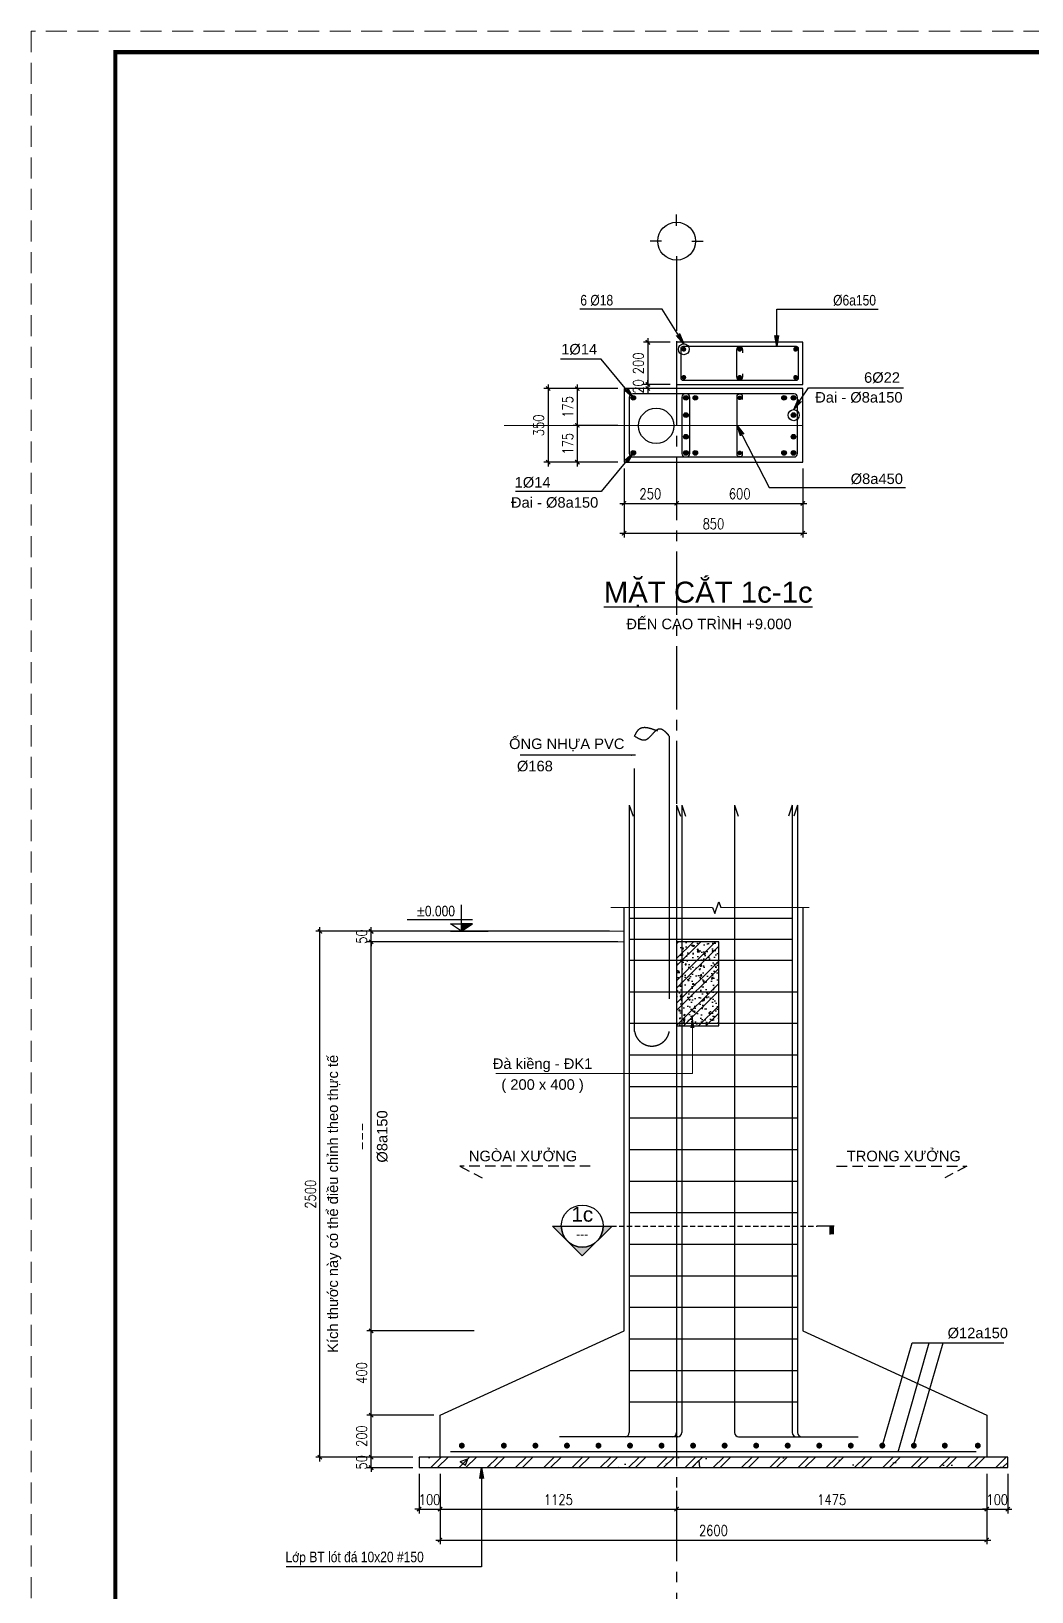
# Model space of a CAD drawing. Header units: inches. Extents: x 651127 to 1529722, y 768575 to 1021311.
# Drawn here: x 1180221 to 1204017, y 853843 to 890941 of the extents above; entities that cross this region are included whole.
import ezdxf
from ezdxf.enums import TextEntityAlignment as Align

# ---------------------------------------------------------------- set-up
doc = ezdxf.new("R2010")
doc.units = ezdxf.units.IN
doc.header["$LTSCALE"] = 1000
doc.header["$MEASUREMENT"] = 0
for name, pattern in [('CENTER2', [1.125, 0.75, -0.125, 0.125, -0.125]), ('CENTERX2', [101.6, 63.5, -12.7, 12.7, -12.7]), ('DASHDOTX2', [2, 1, -0.5, 0, -0.5]), ('HIDDEN', [0.375, 0.25, -0.125]), ('HIDDEN2', [0.1875, 0.125, -0.0625])]:
    doc.linetypes.add(name, pattern=pattern)
doc.layers.get('DEFPOINTS').update_dxf_attribs({"color": 8, "lineweight": 9})
for name, color, linetype in [('DWGshare.com_1', 7, 'Continuous'), ('DWGshare.com_10', 7, 'Continuous'), ('DWGshare.com_11', 143, 'Continuous'), ('DWGshare.com_15', 1, 'Continuous'), ('DWGshare.com_16', 2, 'Continuous'), ('DWGshare.com_19', 136, 'Continuous'), ('DWGshare.com_2', 147, 'Continuous'), ('DWGshare.com_25', 154, 'Continuous'), ('DWGshare.com_3', 7, 'Continuous'), ('DWGshare.com_30', 3, 'Continuous'), ('DWGshare.com_31', 1, 'Continuous'), ('DWGshare.com_4', 8, 'CENTER2'), ('DWGshare.com_43', 61, 'HIDDEN'), ('DWGshare.com_44', 3, 'Continuous'), ('DWGshare.com_6', 40, 'Continuous'), ('DWGshare.com_7', 1, 'Continuous'), ('DWGshare.com_8', 3, 'Continuous'), ('DWGshare.com_9', 8, 'Continuous')]:
    doc.layers.add(name, color=color, linetype=linetype)
doc.layers.add('DWGshare.com_23', color=147, linetype='Continuous', lineweight=0)
doc.layers.add('DWGshare.com_42', color=8, linetype='CENTERX2', lineweight=18)
doc.styles.add('DWGshare.com_1', font='VHELVCN.TTF')
doc.styles.add('DWGshare.com_14', font='romans.shx', dxfattribs={"width": 0.8})
doc.styles.add('DWGshare.com_2', font='VHELVEB.TTF')
doc.styles.add('DWGshare.com_4', font='romans.shx', dxfattribs={"width": 0.8})
doc.styles.add('DWGshare.com_6', font='VHELVEN.TTF')
doc.dimstyles.new('DWGshare.com_3', dxfattribs={"dimscale": 100, "dimtxt": 2.5, "dimasz": 1, "dimexe": 1, "dimexo": 1.5, "dimgap": 1, "dimtad": 1, "dimdec": 0, "dimlfac": 0.2, "dimzin": 0, "dimdsep": 46, "dimtxsty": 'DWGshare.com_4', "dimblk": 'DWGshare.com_1', "dimcen": 1.5, "dimdle": 1, "dimclrd": 256, "dimclre": 256, "dimclrt": 7, "dimadec": 0, "dimazin": 0, "dimtfac": 1, "dimtdec": 0, "dimtix": 1, "dimtmove": 2, "dimatfit": 3, "dimfxl": 1, "dimtolj": 1, "dimtzin": 0, "dimarcsym": 0})
doc.dimstyles.new('DWGshare.com_4', dxfattribs={"dimscale": 100, "dimtxt": 2.5, "dimasz": 2, "dimexe": 1, "dimexo": 1.5, "dimgap": 1, "dimtad": 1, "dimdec": 0, "dimlfac": 0.5, "dimzin": 0, "dimdsep": 46, "dimtxsty": 'DWGshare.com_4', "dimblk": 'DWGshare.com_6', "dimcen": 1.5, "dimdle": 1, "dimclrd": 256, "dimclre": 256, "dimclrt": 7, "dimadec": 0, "dimazin": 0, "dimtfac": 1, "dimtdec": 0, "dimtix": 1, "dimtmove": 2, "dimatfit": 3, "dimldrblk": 'DWGshare.com_6', "dimfxl": 1, "dimtolj": 1, "dimtzin": 0, "dimarcsym": 0})
doc.dimstyles.new('DWGshare.com_9', dxfattribs={"dimscale": 200, "dimtxt": 2.5, "dimasz": 1.5, "dimexe": 1.5, "dimexo": 1.5, "dimgap": 1, "dimtad": 1, "dimdec": 0, "dimzin": 0, "dimdsep": 46, "dimtxsty": 'DWGshare.com_14', "dimblk": 'DWGshare.com_1', "dimcen": 3, "dimdle": 1.5, "dimclrd": 252, "dimclre": 252, "dimclrt": 7, "dimadec": 0, "dimazin": 0, "dimtfac": 1, "dimtdec": 0, "dimtix": 1, "dimtmove": 2, "dimatfit": 3, "dimfxl": 1, "dimtolj": 1, "dimtzin": 0, "dimlwd": -1, "dimlwe": -1, "dimarcsym": 0})

# ---------------------------------------------------------------- blocks, each defined once
blk = doc.blocks.new('DWGshare.com_1')
at = {"color": 0, "linetype": 'ByBlock', "const_width": 0.3}
blk.add_lwpolyline([(-0.5, -0.5), (0.5, 0.5)], dxfattribs=at)
blk = doc.blocks.new('*D609')
at = {"layer": 'DEFPOINTS', "color": 0, "transparency": 16777216}
for p in [(1188306, 869544), (1194125, 869544), (1194320, 869294)]:
    blk.add_point(p, dxfattribs=at)
at = {"layer": 'DWGshare.com_2', "lineweight": -2, "transparency": 16777216}
for p, q in [((1188306, 869544), (1188306, 869644)), ((1193975, 869544), (1188206, 869544)), ((1194170, 869294), (1188206, 869294)), ((1188306, 869294), (1188306, 869544)), ((1188306, 869294), (1188306, 869194))]:
    blk.add_line(p, q, dxfattribs=at)
at = {"layer": 'DWGshare.com_2', "lineweight": -2, "transparency": 16777216, "xscale": 100, "yscale": 100, "zscale": 100}
for p, rotation in [((1188306, 869544), 270), ((1188306, 869294), 90)]:
    blk.add_blockref('DWGshare.com_1', p, dxfattribs=dict(at, rotation=rotation))
at = {"layer": 'DWGshare.com_2', "color": 7, "transparency": 16777216, "insert": (1188081, 869419), "char_height": 250, "attachment_point": 5, "rotation": 90, "style": 'DWGshare.com_4'}
blk.add_mtext('\\A1;50', dxfattribs=at)
blk = doc.blocks.new('*D611')
at = {"layer": 'DEFPOINTS', "color": 0, "transparency": 16777216}
for p in [(1189945, 856794), (1195570, 856395), (1195570, 855808)]:
    blk.add_point(p, dxfattribs=at)
at = {"layer": 'DWGshare.com_19', "lineweight": -2, "transparency": 16777216}
for p, q in [((1189945, 856644), (1189945, 855708)), ((1195570, 856245), (1195570, 855708)), ((1189845, 855808), (1195670, 855808))]:
    blk.add_line(p, q, dxfattribs=at)
at = {"layer": 'DWGshare.com_19', "lineweight": -2, "transparency": 16777216, "xscale": 100, "yscale": 100, "zscale": 100, "rotation": 180}
blk.add_blockref('DWGshare.com_1', (1189945, 855808), dxfattribs=at)
at = {"layer": 'DWGshare.com_19', "lineweight": -2, "transparency": 16777216, "xscale": 100, "yscale": 100, "zscale": 100}
blk.add_blockref('DWGshare.com_1', (1195570, 855808), dxfattribs=at)
at = {"layer": 'DWGshare.com_19', "color": 7, "transparency": 16777216, "insert": (1192758, 856033), "char_height": 250, "attachment_point": 5, "style": 'DWGshare.com_4'}
blk.add_mtext('\\A1;1125', dxfattribs=at)
blk = doc.blocks.new('*D612')
at = {"layer": 'DEFPOINTS', "color": 0, "transparency": 16777216}
for p in [(1189945, 856594), (1202945, 856594), (1202945, 855074)]:
    blk.add_point(p, dxfattribs=at)
at = {"layer": 'DWGshare.com_19', "lineweight": -2, "transparency": 16777216}
for p, q in [((1189945, 856444), (1189945, 854974)), ((1202945, 856444), (1202945, 854974)), ((1189845, 855074), (1203045, 855074))]:
    blk.add_line(p, q, dxfattribs=at)
at = {"layer": 'DWGshare.com_19', "lineweight": -2, "transparency": 16777216, "xscale": 100, "yscale": 100, "zscale": 100, "rotation": 180}
blk.add_blockref('DWGshare.com_1', (1189945, 855074), dxfattribs=at)
at = {"layer": 'DWGshare.com_19', "lineweight": -2, "transparency": 16777216, "xscale": 100, "yscale": 100, "zscale": 100}
blk.add_blockref('DWGshare.com_1', (1202945, 855074), dxfattribs=at)
at = {"layer": 'DWGshare.com_19', "color": 7, "transparency": 16777216, "insert": (1196445, 855299), "char_height": 250, "attachment_point": 5, "style": 'DWGshare.com_4'}
blk.add_mtext('\\A1;2600', dxfattribs=at)
blk = doc.blocks.new('*D614')
at = {"layer": 'DEFPOINTS', "color": 0, "transparency": 16777216}
for p in [(1189445, 856794), (1189945, 856794), (1189945, 855808)]:
    blk.add_point(p, dxfattribs=at)
at = {"layer": 'DWGshare.com_19', "lineweight": -2, "transparency": 16777216}
for p, q in [((1189445, 856644), (1189445, 855708)), ((1189945, 856644), (1189945, 855708)), ((1189445, 855808), (1189345, 855808)), ((1189445, 855808), (1189945, 855808)), ((1189945, 855808), (1190045, 855808))]:
    blk.add_line(p, q, dxfattribs=at)
at = {"layer": 'DWGshare.com_19', "lineweight": -2, "transparency": 16777216, "xscale": 100, "yscale": 100, "zscale": 100}
blk.add_blockref('DWGshare.com_1', (1189445, 855808), dxfattribs=at)
at = {"layer": 'DWGshare.com_19', "lineweight": -2, "transparency": 16777216, "xscale": 100, "yscale": 100, "zscale": 100, "rotation": 180}
blk.add_blockref('DWGshare.com_1', (1189945, 855808), dxfattribs=at)
at = {"layer": 'DWGshare.com_19', "color": 7, "transparency": 16777216, "insert": (1189695, 856033), "char_height": 250, "attachment_point": 5, "style": 'DWGshare.com_4'}
blk.add_mtext('\\A1;100', dxfattribs=at)
blk = doc.blocks.new('*D621')
at = {"layer": 'DEFPOINTS', "color": 0, "transparency": 16777216}
for p in [(1187087, 869544), (1188433, 869544), (1189445, 857044)]:
    blk.add_point(p, dxfattribs=at)
at = {"layer": 'DWGshare.com_2', "lineweight": -2, "transparency": 16777216}
for p, q in [((1187087, 856944), (1187087, 869644)), ((1188283, 869544), (1186987, 869544)), ((1189295, 857044), (1186987, 857044))]:
    blk.add_line(p, q, dxfattribs=at)
at = {"layer": 'DWGshare.com_2', "lineweight": -2, "transparency": 16777216, "xscale": 100, "yscale": 100, "zscale": 100}
for p, rotation in [((1187087, 869544), 90), ((1187087, 857044), 270)]:
    blk.add_blockref('DWGshare.com_1', p, dxfattribs=dict(at, rotation=rotation))
at = {"layer": 'DWGshare.com_2', "color": 7, "transparency": 16777216, "insert": (1186862, 863294), "char_height": 250, "attachment_point": 5, "rotation": 90, "style": 'DWGshare.com_4'}
blk.add_mtext('\\A1;2500', dxfattribs=at)
blk = doc.blocks.new('*D622')
at = {"layer": 'DEFPOINTS', "color": 0, "transparency": 16777216}
for p in [(1188306, 869294), (1193407, 869294), (1190905, 860044)]:
    blk.add_point(p, dxfattribs=at)
at = {"layer": 'DWGshare.com_2', "lineweight": -2, "transparency": 16777216}
for p, q in [((1193257, 869294), (1188206, 869294)), ((1188306, 859944), (1188306, 869394)), ((1190755, 860044), (1188206, 860044))]:
    blk.add_line(p, q, dxfattribs=at)
at = {"layer": 'DWGshare.com_2', "lineweight": -2, "transparency": 16777216, "xscale": 100, "yscale": 100, "zscale": 100}
for p, rotation in [((1188306, 869294), 90), ((1188306, 860044), 270)]:
    blk.add_blockref('DWGshare.com_1', p, dxfattribs=dict(at, rotation=rotation))
at = {"layer": 'DWGshare.com_2', "color": 7, "transparency": 16777216, "insert": (1188081, 864669), "char_height": 250, "attachment_point": 5, "rotation": 90, "style": 'DWGshare.com_4'}
blk.add_mtext('\\A1;---', dxfattribs=at)
blk = doc.blocks.new('*D623')
at = {"layer": 'DEFPOINTS', "color": 0, "transparency": 16777216}
for p in [(1188306, 860044), (1190905, 860044), (1189945, 858044)]:
    blk.add_point(p, dxfattribs=at)
at = {"layer": 'DWGshare.com_2', "lineweight": -2, "transparency": 16777216}
for p, q in [((1190755, 860044), (1188206, 860044)), ((1188306, 857944), (1188306, 860144)), ((1189795, 858044), (1188206, 858044))]:
    blk.add_line(p, q, dxfattribs=at)
at = {"layer": 'DWGshare.com_2', "lineweight": -2, "transparency": 16777216, "xscale": 100, "yscale": 100, "zscale": 100}
for p, rotation in [((1188306, 860044), 90), ((1188306, 858044), 270)]:
    blk.add_blockref('DWGshare.com_1', p, dxfattribs=dict(at, rotation=rotation))
at = {"layer": 'DWGshare.com_2', "color": 7, "transparency": 16777216, "insert": (1188081, 859044), "char_height": 250, "attachment_point": 5, "rotation": 90, "style": 'DWGshare.com_4'}
blk.add_mtext('\\A1;400', dxfattribs=at)
blk = doc.blocks.new('*D624')
at = {"layer": 'DEFPOINTS', "color": 0, "transparency": 16777216}
for p in [(1188306, 858044), (1189945, 858044), (1189445, 857044)]:
    blk.add_point(p, dxfattribs=at)
at = {"layer": 'DWGshare.com_2', "lineweight": -2, "transparency": 16777216}
for p, q in [((1188306, 856944), (1188306, 858144)), ((1189795, 858044), (1188206, 858044)), ((1189295, 857044), (1188206, 857044))]:
    blk.add_line(p, q, dxfattribs=at)
at = {"layer": 'DWGshare.com_2', "lineweight": -2, "transparency": 16777216, "xscale": 100, "yscale": 100, "zscale": 100}
for p, rotation in [((1188306, 858044), 90), ((1188306, 857044), 270)]:
    blk.add_blockref('DWGshare.com_1', p, dxfattribs=dict(at, rotation=rotation))
at = {"layer": 'DWGshare.com_2', "color": 7, "transparency": 16777216, "insert": (1188081, 857544), "char_height": 250, "attachment_point": 5, "rotation": 90, "style": 'DWGshare.com_4'}
blk.add_mtext('\\A1;200', dxfattribs=at)
blk = doc.blocks.new('*D625')
at = {"layer": 'DEFPOINTS', "color": 0, "transparency": 16777216}
for p in [(1188306, 857044), (1189445, 857044), (1189445, 856794)]:
    blk.add_point(p, dxfattribs=at)
at = {"layer": 'DWGshare.com_2', "lineweight": -2, "transparency": 16777216}
for p, q in [((1189295, 857044), (1188206, 857044)), ((1188306, 857044), (1188306, 857144)), ((1188306, 856794), (1188306, 857044)), ((1189295, 856794), (1188206, 856794)), ((1188306, 856794), (1188306, 856694))]:
    blk.add_line(p, q, dxfattribs=at)
at = {"layer": 'DWGshare.com_2', "lineweight": -2, "transparency": 16777216, "xscale": 100, "yscale": 100, "zscale": 100}
for p, rotation in [((1188306, 857044), 270), ((1188306, 856794), 90)]:
    blk.add_blockref('DWGshare.com_1', p, dxfattribs=dict(at, rotation=rotation))
at = {"layer": 'DWGshare.com_2', "color": 7, "transparency": 16777216, "insert": (1188081, 856919), "char_height": 250, "attachment_point": 5, "rotation": 90, "style": 'DWGshare.com_4'}
blk.add_mtext('\\A1;50', dxfattribs=at)
blk = doc.blocks.new('*D626')
at = {"layer": 'DEFPOINTS', "color": 0, "transparency": 16777216}
for p in [(1202945, 856794), (1203445, 856794), (1203445, 855808)]:
    blk.add_point(p, dxfattribs=at)
at = {"layer": 'DWGshare.com_19', "lineweight": -2, "transparency": 16777216}
for p, q in [((1202945, 856644), (1202945, 855708)), ((1203445, 856644), (1203445, 855708)), ((1202945, 855808), (1202845, 855808)), ((1202945, 855808), (1203445, 855808)), ((1203445, 855808), (1203545, 855808))]:
    blk.add_line(p, q, dxfattribs=at)
at = {"layer": 'DWGshare.com_19', "lineweight": -2, "transparency": 16777216, "xscale": 100, "yscale": 100, "zscale": 100}
blk.add_blockref('DWGshare.com_1', (1202945, 855808), dxfattribs=at)
at = {"layer": 'DWGshare.com_19', "lineweight": -2, "transparency": 16777216, "xscale": 100, "yscale": 100, "zscale": 100, "rotation": 180}
blk.add_blockref('DWGshare.com_1', (1203445, 855808), dxfattribs=at)
at = {"layer": 'DWGshare.com_19', "color": 7, "transparency": 16777216, "insert": (1203195, 856033), "char_height": 250, "attachment_point": 5, "style": 'DWGshare.com_4'}
blk.add_mtext('\\A1;100', dxfattribs=at)
blk = doc.blocks.new('*D627')
at = {"layer": 'DEFPOINTS', "color": 0, "transparency": 16777216}
for p in [(1202945, 856794), (1195570, 856395), (1202945, 855808)]:
    blk.add_point(p, dxfattribs=at)
at = {"layer": 'DWGshare.com_19', "lineweight": -2, "transparency": 16777216}
for p, q in [((1202945, 856644), (1202945, 855708)), ((1195570, 856245), (1195570, 855708)), ((1195470, 855808), (1203045, 855808))]:
    blk.add_line(p, q, dxfattribs=at)
at = {"layer": 'DWGshare.com_19', "lineweight": -2, "transparency": 16777216, "xscale": 100, "yscale": 100, "zscale": 100, "rotation": 180}
blk.add_blockref('DWGshare.com_1', (1195570, 855808), dxfattribs=at)
at = {"layer": 'DWGshare.com_19', "lineweight": -2, "transparency": 16777216, "xscale": 100, "yscale": 100, "zscale": 100}
blk.add_blockref('DWGshare.com_1', (1202945, 855808), dxfattribs=at)
at = {"layer": 'DWGshare.com_19', "color": 7, "transparency": 16777216, "insert": (1199258, 856033), "char_height": 250, "attachment_point": 5, "style": 'DWGshare.com_4'}
blk.add_mtext('\\A1;1475', dxfattribs=at)
blk = doc.blocks.new('DWGshare.com_6')
at = {"linetype": 'CENTER2'}
blk.add_hatch(color=256, dxfattribs=at).paths.add_polyline_path([(-1.3, 0.22), (-1, 0), (-1.3, -0.22), (0, 0)])
blk.add_line((0, 0), (-1, 0), dxfattribs=at)
blk.add_lwpolyline([(-1.3, 0.22), (0, 0), (-1.3, -0.22), (-1, 0), (-1.3, 0.22)], dxfattribs=at)
blk = doc.blocks.new('*D635')
at = {"layer": 'DEFPOINTS', "color": 0, "transparency": 16777216}
for p in [(1194320, 880696), (1195570, 880696), (1195570, 879717)]:
    blk.add_point(p, dxfattribs=at)
at = {"layer": 'DWGshare.com_19', "lineweight": -2, "transparency": 16777216}
for p, q in [((1194320, 880546), (1194320, 879617)), ((1195570, 880546), (1195570, 879617)), ((1194220, 879717), (1195670, 879717))]:
    blk.add_line(p, q, dxfattribs=at)
at = {"layer": 'DWGshare.com_19', "lineweight": -2, "transparency": 16777216, "xscale": 100, "yscale": 100, "zscale": 100, "rotation": 180}
blk.add_blockref('DWGshare.com_1', (1194320, 879717), dxfattribs=at)
at = {"layer": 'DWGshare.com_19', "lineweight": -2, "transparency": 16777216, "xscale": 100, "yscale": 100, "zscale": 100}
blk.add_blockref('DWGshare.com_1', (1195570, 879717), dxfattribs=at)
at = {"layer": 'DWGshare.com_19', "color": 7, "transparency": 16777216, "insert": (1194945, 879942), "char_height": 250, "attachment_point": 5, "style": 'DWGshare.com_4'}
blk.add_mtext('\\A1;250', dxfattribs=at)
blk = doc.blocks.new('*D636')
at = {"layer": 'DEFPOINTS', "color": 0, "transparency": 16777216}
for p in [(1195570, 880696), (1198570, 880696), (1198570, 879717)]:
    blk.add_point(p, dxfattribs=at)
at = {"layer": 'DWGshare.com_19', "lineweight": -2, "transparency": 16777216}
for p, q in [((1195570, 880546), (1195570, 879617)), ((1198570, 880546), (1198570, 879617)), ((1195470, 879717), (1198670, 879717))]:
    blk.add_line(p, q, dxfattribs=at)
at = {"layer": 'DWGshare.com_19', "lineweight": -2, "transparency": 16777216, "xscale": 100, "yscale": 100, "zscale": 100, "rotation": 180}
blk.add_blockref('DWGshare.com_1', (1195570, 879717), dxfattribs=at)
at = {"layer": 'DWGshare.com_19', "lineweight": -2, "transparency": 16777216, "xscale": 100, "yscale": 100, "zscale": 100}
blk.add_blockref('DWGshare.com_1', (1198570, 879717), dxfattribs=at)
at = {"layer": 'DWGshare.com_19', "color": 7, "transparency": 16777216, "insert": (1197070, 879942), "char_height": 250, "attachment_point": 5, "style": 'DWGshare.com_4'}
blk.add_mtext('\\A1;600', dxfattribs=at)
blk = doc.blocks.new('*D637')
at = {"layer": 'DEFPOINTS', "color": 0, "transparency": 16777216}
for p in [(1194320, 880496), (1198570, 880496), (1198570, 879007)]:
    blk.add_point(p, dxfattribs=at)
at = {"layer": 'DWGshare.com_19', "lineweight": -2, "transparency": 16777216}
for p, q in [((1194320, 880346), (1194320, 878907)), ((1198570, 880346), (1198570, 878907)), ((1194220, 879007), (1198670, 879007))]:
    blk.add_line(p, q, dxfattribs=at)
at = {"layer": 'DWGshare.com_19', "lineweight": -2, "transparency": 16777216, "xscale": 100, "yscale": 100, "zscale": 100, "rotation": 180}
blk.add_blockref('DWGshare.com_1', (1194320, 879007), dxfattribs=at)
at = {"layer": 'DWGshare.com_19', "lineweight": -2, "transparency": 16777216, "xscale": 100, "yscale": 100, "zscale": 100}
blk.add_blockref('DWGshare.com_1', (1198570, 879007), dxfattribs=at)
at = {"layer": 'DWGshare.com_19', "color": 7, "transparency": 16777216, "insert": (1196445, 879232), "char_height": 250, "attachment_point": 5, "style": 'DWGshare.com_4'}
blk.add_mtext('\\A1;850', dxfattribs=at)
blk = doc.blocks.new('*D638')
at = {"layer": 'DEFPOINTS', "color": 0, "transparency": 16777216}
for p in [(1194320, 882446), (1193209, 881571), (1194320, 881571)]:
    blk.add_point(p, dxfattribs=at)
at = {"layer": 'DWGshare.com_19', "lineweight": -2, "transparency": 16777216}
for p, q in [((1194170, 882446), (1193109, 882446)), ((1193209, 882546), (1193209, 881471)), ((1194170, 881571), (1193109, 881571))]:
    blk.add_line(p, q, dxfattribs=at)
at = {"layer": 'DWGshare.com_19', "lineweight": -2, "transparency": 16777216, "xscale": 100, "yscale": 100, "zscale": 100}
for p, rotation in [((1193209, 882446), 90), ((1193209, 881571), 270)]:
    blk.add_blockref('DWGshare.com_1', p, dxfattribs=dict(at, rotation=rotation))
at = {"layer": 'DWGshare.com_19', "color": 7, "transparency": 16777216, "insert": (1192984, 882008), "char_height": 250, "attachment_point": 5, "rotation": 90, "style": 'DWGshare.com_4'}
blk.add_mtext('\\A1;175', dxfattribs=at)
blk = doc.blocks.new('*D639')
at = {"layer": 'DEFPOINTS', "color": 0, "transparency": 16777216}
for p in [(1194320, 881571), (1193209, 880696), (1194320, 880696)]:
    blk.add_point(p, dxfattribs=at)
at = {"layer": 'DWGshare.com_19', "lineweight": -2, "transparency": 16777216}
for p, q in [((1194170, 881571), (1193109, 881571)), ((1193209, 881671), (1193209, 880596)), ((1194170, 880696), (1193109, 880696))]:
    blk.add_line(p, q, dxfattribs=at)
at = {"layer": 'DWGshare.com_19', "lineweight": -2, "transparency": 16777216, "xscale": 100, "yscale": 100, "zscale": 100}
for p, rotation in [((1193209, 881571), 90), ((1193209, 880696), 270)]:
    blk.add_blockref('DWGshare.com_1', p, dxfattribs=dict(at, rotation=rotation))
at = {"layer": 'DWGshare.com_19', "color": 7, "transparency": 16777216, "insert": (1192984, 881133), "char_height": 250, "attachment_point": 5, "rotation": 90, "style": 'DWGshare.com_4'}
blk.add_mtext('\\A1;175', dxfattribs=at)
blk = doc.blocks.new('*D640')
at = {"layer": 'DEFPOINTS', "color": 0, "transparency": 16777216}
for p in [(1194120, 882446), (1192515, 880696), (1194120, 880696)]:
    blk.add_point(p, dxfattribs=at)
at = {"layer": 'DWGshare.com_19', "lineweight": -2, "transparency": 16777216}
for p, q in [((1193970, 882446), (1192415, 882446)), ((1192515, 882546), (1192515, 880596)), ((1193970, 880696), (1192415, 880696))]:
    blk.add_line(p, q, dxfattribs=at)
at = {"layer": 'DWGshare.com_19', "lineweight": -2, "transparency": 16777216, "xscale": 100, "yscale": 100, "zscale": 100}
for p, rotation in [((1192515, 882446), 90), ((1192515, 880696), 270)]:
    blk.add_blockref('DWGshare.com_1', p, dxfattribs=dict(at, rotation=rotation))
at = {"layer": 'DWGshare.com_19', "color": 7, "transparency": 16777216, "insert": (1192290, 881571), "char_height": 250, "attachment_point": 5, "rotation": 90, "style": 'DWGshare.com_4'}
blk.add_mtext('\\A1;350', dxfattribs=at)
blk = doc.blocks.new('DWGshare.com_2')
for p, q in [((0, 320), (0, 560)), ((-320, 0), (-560, 0)), ((320, 0), (560, 0)), ((0, -320), (0, -560))]:
    blk.add_line(p, q)
blk.add_circle((0, 0), 400)
at = {"linetype": 'Continuous', "style": 'DWGshare.com_2'}
blk.add_attdef('2', text='', height=350, dxfattribs=at).set_placement((0, 0), align=Align.MIDDLE_CENTER)
blk = doc.blocks.new('*U462')
h = blk.add_hatch(color=256)
edge = h.paths.add_edge_path()
edge.add_line((183356, 206715), (183563, 206715))
edge.add_line((183563, 206715), (182856, 206008))
edge.add_line((182856, 206008), (182149, 206715))
edge.add_line((182149, 206715), (182356, 206715))
edge.add_arc((182856, 206715), 500, 180, 360)
blk.add_hatch(color=256).paths.add_polyline_path([(188844, 206515), (188754, 206515), (188754, 206715), (188844, 206715)])
for p, q in [((182356, 206715), (183356, 206715)), ((188844, 206715), (188444, 206715)), ((188754, 206515), (188754, 206715))]:
    blk.add_line(p, q)
at = {"color": 143, "linetype": 'HIDDEN2'}
blk.add_line((183356, 206715), (188444, 206715), dxfattribs=at)
blk.add_lwpolyline([(183356, 206715), (183563, 206715), (182856, 206008), (182149, 206715), (182356, 206715, 1)], format="xyb", close=True)
blk.add_circle((182856, 206715), 500)
at = {"style": 'DWGshare.com_2', "flags": 8}
blk.add_attdef('A', text='', height=350, dxfattribs=at).set_placement((182856, 206715), align=Align.BOTTOM_CENTER)
at = {"style": 'DWGshare.com_1', "flags": 8}
blk.add_attdef('S-111', text='', height=250, dxfattribs=at).set_placement((182856, 206653), align=Align.TOP_CENTER)
blk = doc.blocks.new('*U9')
blk.add_hatch(color=256).paths.add_polyline_path([(-371, 181), (-636, 0), (-636, 181)])
for p, q in [((-636, 0), (-636, 631)), ((-1929, 281), (-371, 281)), ((-900, 181), (-636, 181)), ((-636, 0), (-900, 181)), ((-900, 0), (0, 0)), ((-371, 181), (-636, 181)), ((-636, 0), (-371, 181))]:
    blk.add_line(p, q)
at = {"linetype": 'CENTER2', "style": 'DWGshare.com_1'}
blk.add_attdef('CD', text='', height=250, dxfattribs=at).set_placement((-1699, 281), align=Align.BOTTOM_LEFT)
blk.add_attdef('%%P0.000', (771, 355), '', height=250, dxfattribs=at)
blk = doc.blocks.new('*D642')
at = {"layer": 'DEFPOINTS', "color": 0, "transparency": 16777216}
for p in [(1195570, 883546), (1194886, 882546), (1195570, 882546)]:
    blk.add_point(p, dxfattribs=at)
at = {"layer": 'DWGshare.com_2', "lineweight": -2, "transparency": 16777216}
for p, q in [((1195420, 883546), (1194786, 883546)), ((1194886, 883646), (1194886, 882446)), ((1195420, 882546), (1194786, 882546))]:
    blk.add_line(p, q, dxfattribs=at)
at = {"layer": 'DWGshare.com_2', "lineweight": -2, "transparency": 16777216, "xscale": 100, "yscale": 100, "zscale": 100}
for p, rotation in [((1194886, 883546), 90), ((1194886, 882546), 270)]:
    blk.add_blockref('DWGshare.com_1', p, dxfattribs=dict(at, rotation=rotation))
at = {"layer": 'DWGshare.com_2', "color": 7, "transparency": 16777216, "insert": (1194661, 883046), "char_height": 250, "attachment_point": 5, "rotation": 90, "style": 'DWGshare.com_4'}
blk.add_mtext('\\A1;200', dxfattribs=at)
blk = doc.blocks.new('*D643')
at = {"layer": 'DEFPOINTS', "color": 0, "transparency": 16777216}
for p in [(1194886, 882446), (1195420, 882546), (1195420, 882446)]:
    blk.add_point(p, dxfattribs=at)
at = {"layer": 'DWGshare.com_2', "lineweight": -2, "transparency": 16777216}
for p, q in [((1194886, 882546), (1194886, 882646)), ((1195270, 882546), (1194786, 882546)), ((1195270, 882446), (1194786, 882446)), ((1194886, 882546), (1194886, 882446)), ((1194886, 882446), (1194886, 882346))]:
    blk.add_line(p, q, dxfattribs=at)
at = {"layer": 'DWGshare.com_2', "lineweight": -2, "transparency": 16777216, "xscale": 100, "yscale": 100, "zscale": 100}
for p, rotation in [((1194886, 882546), 270), ((1194886, 882446), 90)]:
    blk.add_blockref('DWGshare.com_1', p, dxfattribs=dict(at, rotation=rotation))
at = {"layer": 'DWGshare.com_2', "color": 7, "transparency": 16777216, "insert": (1194661, 882496), "char_height": 250, "attachment_point": 5, "rotation": 90, "style": 'DWGshare.com_4'}
blk.add_mtext('\\A1;20', dxfattribs=at)

msp = doc.modelspace()

# ---------------------------------------------------------------- hatches: boundary and pattern name
at = {"layer": 'DWGshare.com_15'}
for points in [[(1194485.2, 882225.8, 1), (1194595.2, 882225.8, 1)], [(1195735.2, 882225.8, 1), (1195845.2, 882225.8, 1)], [(1195960.1, 882225.8, 1), (1196070.1, 882225.8, 1)], [(1197015.2, 882225.8, -1), (1197125.2, 882225.8, -1)], [(1198180.3, 882225.8, -1), (1198070.3, 882225.8, -1)], [(1198405.2, 882225.8, -1), (1198295.2, 882225.8, -1)], [(1194485.2, 880915.8, -1), (1194595.2, 880915.8, -1)], [(1195735.2, 880915.8, -1), (1195845.2, 880915.8, -1)], [(1195960.1, 880915.8, -1), (1196070.1, 880915.8, -1)], [(1197125.2, 880915.8, 1), (1197015.2, 880915.8, 1)], [(1198180.3, 880915.8, 1), (1198070.3, 880915.8, 1)], [(1198405.2, 880915.8, 1), (1198295.2, 880915.8, 1)]]:
    msp.add_hatch(color=256, dxfattribs=at).paths.add_polyline_path(points)
h = msp.add_hatch(color=256, dxfattribs=at)
h.paths.add_polyline_path([(1195845.2, 881816.5), (1195735.2, 881816.5, -1)])
h.paths.add_polyline_path([(1195735.2, 881816.5), (1195845.2, 881816.5, -1)])
h = msp.add_hatch(color=256, dxfattribs=at)
h.paths.add_polyline_path([(1198295.2, 881816.5), (1198405.2, 881816.5, 1)])
h.paths.add_polyline_path([(1198405.2, 881816.5), (1198295.2, 881816.5, 1)])
h = msp.add_hatch(color=256, dxfattribs=at)
h.paths.add_polyline_path([(1195845.2, 881300.7), (1195735.2, 881300.7, 1)])
h.paths.add_polyline_path([(1195735.2, 881300.7), (1195845.2, 881300.7, 1)])
h = msp.add_hatch(color=256, dxfattribs=at)
h.paths.add_polyline_path([(1198295.2, 881300.7), (1198405.2, 881300.7, -1)])
h.paths.add_polyline_path([(1198405.2, 881300.7), (1198295.2, 881300.7, -1)])
at = {"layer": 'DWGshare.com_25'}
h = msp.add_hatch(dxfattribs=at)
h.set_pattern_fill('ANSI32', color=256, scale=1000, style=0)
h.set_pattern_definition([(45, (903127.82, 770024.55), (-265.16504, 265.16504), []), (45, (903304.6, 770024.55), (-265.16504, 265.16504), [])])
h.paths.add_polyline_path([(1196570.2, 869294.2), (1195570.2, 869294.2), (1195570.2, 867294.2), (1196570.2, 867294.2)])
h = msp.add_hatch(dxfattribs=at)
h.set_pattern_fill('AR-CONC', color=256, scale=50, style=0)
h.set_pattern_definition([(50, (903127.82, 770024.55), (358.6301, -31.37607), [37.5, -412.5]), (355, (903127.82, 770024.55), (-69.37567, 376.09607), [30, -330]), (100.4514, (903157.7, 770021.94), (289.2547, 344.71977), [31.8701, -350.57106]), (46.1842, (903127.82, 770124.55), (533.6205, -82.7595), [56.25, -618.75]), (96.6356, (903172.3, 770117.66), (467.33135, 487.0589), [47.8051, -525.8565]), (351.1842, (903127.8, 770124.55), (467.331, 487.0593), [45, -495]), (21, (903177.82, 770099.55), (298.45353, -201.30945), [37.5, -412.5]), (326, (903177.82, 770099.55), (121.65767, 362.57502), [30, -330]), (71.4514, (903202.7, 770082.78), (420.1113, 161.26525), [31.8701, -350.57106]), (37.5, (903127.82, 770024.55), (6.07993, 166.446927), [0, -326, 0, -335, 0, -331.25]), (7.5, (903127.82, 770024.55), (131.53477, 197.20586), [0, -191, 0, -318.5, 0, -126.25]), (327.5, (903016.32, 770024.55), (266.91122, -11.277436), [0, -125, 0, -390, 0, -517.5]), (317.5, (902966.32, 770024.55), (291.59308, 50.05249), [0, -162.5, 0, -259, 0, -367.5])])
h.paths.add_polyline_path([(1196570.2, 869294.2), (1195570.2, 869294.2), (1195570.2, 867294.2), (1196570.2, 867294.2)])
at = {"layer": 'DWGshare.com_9'}
h = msp.add_hatch(dxfattribs=at)
h.set_pattern_fill('BETONG', color=256, scale=250, style=0, pattern_type=2)
h.set_pattern_definition([(50, (2205.5, 59400), (1793.1505, -156.8803), [187.5, -2062.5]), (355, (2205.5, 59400), (-346.8783, 1880.4803), [150, -1650]), (100.4514, (2355, 59387), (1446.2735, 1723.5989), [159.3505, -1752.8553]), (46.1842, (2205.5, 59900), (2668.1026, -413.7975), [281.25, -3093.75]), (96.6356, (2428, 59865.5), (2336.6568, 2435.2947), [239.0257, -2629.2825]), (351.1842, (2205.5, 59900), (2336.655, 2435.2965), [225, -2475]), (21, (2455.5, 59775), (1492.2676, -1006.5472), [187.5, -2062.5]), (326, (2455.5, 59775), (608.2883, 1812.875), [150, -1650]), (71.4514, (2579.9, 59691.1), (2100.5566, 806.3262), [159.3505, -1752.8553]), (37.5, (2205.55, 59400), (30.39964, 832.23463), [0, -1630, 0, -1675, 0, -1656.25]), (7.5, (2205.55, 59400), (657.67384, 986.0293), [0, -955, 0, -1592.5, 0, -631.25]), (327.5, (1648.05, 59400), (1334.5561, -56.38718), [0, -625, 0, -1950, 0, -2587.5]), (317.5, (1398, 59400), (1457.9654, 250.2625), [0, -812.5, 0, -1295, 0, -1837.5]), (45, (2205.55, 59400), (-335.87572, 335.87572), []), (45, (2205.55, 59562.5), (-335.87572, 335.87572), [])])
h.paths.add_polyline_path([(1189445.2, 856794.2), (1203445.2, 856794.2), (1203445.2, 857044.2), (1189445.2, 857044.2)])

# ---------------------------------------------------------------- linework, layer by layer
for p, q in [((1196425.5, 870108.7), (1196475.5, 869971.4)), ((1196475.5, 869971.4), (1196575.5, 870246.1)), ((1196575.5, 870246.1), (1196625.5, 870108.7))]:
    msp.add_line(p, q)
at = {"layer": 'DEFPOINTS', "linetype": 'HIDDEN', "ltscale": 2}
msp.add_lwpolyline([(1180221.5, 831540.9), (1264321.5, 831540.9), (1264321.5, 890940.9), (1180221.5, 890940.9)], close=True, dxfattribs=at)
at = {"layer": 'DWGshare.com_1', "const_width": 100}
msp.add_lwpolyline([(1182221.5, 832040.9), (1263821.5, 832040.9), (1263821.5, 890440.9), (1182221.5, 890440.9)], close=True, dxfattribs=at)
at = {"layer": 'DWGshare.com_11', "linetype": 'HIDDEN', "ltscale": 50}
msp.add_lwpolyline([(1195570.2, 867294.2), (1196570.2, 867294.2), (1196570.2, 869294.2), (1195570.2, 869294.2)], close=True, dxfattribs=at)
msp.add_lwpolyline([(1195570.2, 867294.2), (1196570.2, 867294.2), (1196570.2, 869294.2), (1195570.2, 869294.2)], close=True, dxfattribs=at)
at = {"layer": 'DWGshare.com_11'}
msp.add_lwpolyline([(1189445.2, 856794.2), (1203445.2, 856794.2), (1203445.2, 857044.2), (1189445.2, 857044.2)], close=True, dxfattribs=at)
at = {"layer": 'DWGshare.com_15'}
for centre, radius in [((1194540.2, 882225.8), 55), ((1195790.2, 882225.8), 55), ((1196015.1, 882225.8), 55), ((1198125.3, 882225.8), 55), ((1198350.2, 882225.8), 55), ((1195083.6, 881560), 420), ((1195790.2, 881816.5), 55), ((1198350.2, 881816.5), 55), ((1195790.2, 881300.7), 55), ((1198350.2, 881300.7), 55), ((1194540.2, 880915.8), 55), ((1195790.2, 880915.8), 55), ((1196015.1, 880915.8), 55), ((1198125.3, 880915.8), 55), ((1198350.2, 880915.8), 55)]:
    msp.add_circle(centre, radius, dxfattribs=at)
at = {"layer": 'DWGshare.com_19'}
msp.add_circle((1198354.4, 881813.5), 131.4, dxfattribs=at)
at = {"layer": 'DWGshare.com_2'}
msp.add_circle((1195741.4, 883380.5), 130.1, dxfattribs=at)
at = {"layer": 'DWGshare.com_23'}
for p, q in [((1194320.2, 869544.2), (1189243.5, 869544.2)), ((1194320.2, 869294.2), (1189243.5, 869294.2))]:
    msp.add_line(p, q, dxfattribs=at)
at = {"layer": 'DWGshare.com_23', "linetype": 'Continuous'}
for points in [[(1194007.5, 870108.7), (1196425.5, 870108.7)], [(1196625.5, 870108.7), (1198721.9, 870108.7)]]:
    msp.add_lwpolyline(points, dxfattribs=at)
at = {"layer": 'DWGshare.com_3'}
for points in [[(1195570.2, 883545.8), (1195570.2, 882545.8), (1198570.2, 882545.8), (1198570.2, 883545.8)], [(1198570.2, 880695.8), (1198570.2, 882445.8), (1194320.2, 882445.8), (1194320.2, 880695.8)]]:
    msp.add_lwpolyline(points, close=True, dxfattribs=at)
msp.add_lwpolyline([(1198570.2, 870108.7), (1198570.2, 860044.2), (1202945.2, 858044.2), (1202945.2, 857044.2), (1189945.2, 857044.2), (1189945.2, 858044.2), (1194320.2, 860044.2), (1194320.2, 870108.7)], dxfattribs=at)
at = {"layer": 'DWGshare.com_30'}
for points in [[(1198365.2, 880820.8, 0.4142136), (1198445.2, 880900.8), (1198445.2, 882240.8, 0.4142136), (1198365.2, 882320.8), (1194525.2, 882320.8, 0.4142136), (1194445.2, 882240.8), (1194445.2, 880900.8, 0.4142136), (1194525.2, 880820.8)], [(1195804.5, 880820.8, 0.4142136), (1195884.5, 880900.8), (1195884.5, 882240.8, 0.4142136), (1195804.5, 882320.8), (1194525.2, 882320.8, 0.4142136), (1194445.2, 882240.8), (1194445.2, 880900.8, 0.4142136), (1194525.2, 880820.8)], [(1198365.2, 880820.8, 0.4142136), (1198445.2, 880900.8), (1198445.2, 882240.8, 0.4142136), (1198365.2, 882320.8), (1195775.2, 882320.8, 0.4142136), (1195695.2, 882240.8), (1195695.2, 880900.8, 0.4142136), (1195775.2, 880820.8)]]:
    msp.add_lwpolyline(points, format="xyb", close=True, dxfattribs=at)
msp.add_lwpolyline([(1197131.3, 880952.6), (1197131.3, 880881.9, -1), (1197009.1, 880881.9), (1197009.1, 882259.8, -1), (1197131.3, 882259.8), (1197131.3, 882189.1)], format="xyb", dxfattribs=at)
at = {"layer": 'DWGshare.com_31'}
for p, q in [((1194445.2, 872544.2), (1194445.2, 857630.8)), ((1194445.2, 872544.2), (1194533.9, 872278.1)), ((1195570.2, 872544.2), (1195570.2, 857630.8)), ((1195570.2, 872544.2), (1195658.9, 872278.1)), ((1195695.2, 872544.2), (1195695.2, 857630.8)), ((1195695.2, 872544.2), (1195783.9, 872278.1)), ((1196945.2, 872544.2), (1196945.2, 857630.8)), ((1196945.2, 872544.2), (1197033.9, 872278.1)), ((1198320.2, 872544.2), (1198231.6, 872278.1)), ((1198320.2, 872544.2), (1198320.2, 857630.8)), ((1198445.2, 872544.2), (1198356.6, 872278.1)), ((1198445.2, 872544.2), (1198445.2, 857630.8)), ((1194470.2, 857530.8), (1192784.3, 857530.8)), ((1195595.2, 857530.8), (1194331, 857530.8)), ((1197045.2, 857530.8), (1199888.9, 857530.8)), ((1202695.2, 857169.2), (1190195.2, 857169.2))]:
    msp.add_line(p, q, dxfattribs=at)
for centre, start, end in [((1194345.2, 857630.8), 270, 0), ((1195470.2, 857630.8), 270, 0), ((1195595.2, 857630.8), 270, 0), ((1197045.2, 857630.8), 180, 270), ((1198420.2, 857630.8), 180, 270), ((1198545.2, 857630.8), 180, 270)]:
    msp.add_arc(centre, 100, start, end, dxfattribs=at)
at = {"layer": 'DWGshare.com_4', "ltscale": 2}
msp.add_line((1195570.2, 885320.8), (1195570.2, 838520.6), dxfattribs=at)
at = {"layer": 'DWGshare.com_42', "linetype": 'DASHDOTX2', "ltscale": 300}
msp.add_line((1191467.6, 881570.8), (1198570.2, 881570.8), dxfattribs=at)
at = {"layer": 'DWGshare.com_43', "ltscale": 25}
for p, q in [((1194570.2, 867165.7), (1194570.2, 874185)), ((1195395.2, 874185), (1195395.2, 867165.7))]:
    msp.add_line(p, q, dxfattribs=at)
msp.add_arc((1194982.7, 867233.8), 418.1, 189.3718, 350.6282, dxfattribs=at)
for points, knots in [([(1194570.2, 874185), (1194605.5, 874254.6), (1194711, 874462.5), (1194951.9, 874372.1), (1195112.2, 874311.8)], [0, 0, 0, 0, 213.0072148, 636.7409026, 636.7409026, 636.7409026, 636.7409026]), ([(1194570.2, 874185), (1194660, 874130.2), (1194888.3, 873990.8), (1195120.4, 874500), (1195315.4, 874276.6), (1195395.2, 874185)], [0, 0, 0, 0, 273.6402025, 696.0278498, 989.2459702, 989.2459702, 989.2459702, 989.2459702])]:
    msp.add_open_spline(points, degree=3, knots=knots, dxfattribs=at)
at = {"layer": 'DWGshare.com_44'}
for p, q in [((1198320.2, 869849.4), (1194445.2, 869849.4)), ((1198320.2, 869349.4), (1194445.2, 869349.4)), ((1198320.2, 868849.4), (1194445.2, 868849.4)), ((1198445.2, 868099.4), (1194445.2, 868099.4)), ((1198445.2, 867349.4), (1194445.2, 867349.4)), ((1198445.2, 866599.4), (1194445.2, 866599.4)), ((1198445.2, 865849.4), (1194445.2, 865849.4)), ((1198445.2, 865099.4), (1194445.2, 865099.4)), ((1198445.2, 864349.4), (1194445.2, 864349.4)), ((1198445.2, 863599.4), (1194445.2, 863599.4)), ((1198445.2, 862849.4), (1194445.2, 862849.4)), ((1198445.2, 862099.4), (1194445.2, 862099.4)), ((1198445.2, 861349.4), (1194445.2, 861349.4)), ((1198445.2, 860599.4), (1194445.2, 860599.4)), ((1198445.2, 859849.4), (1194445.2, 859849.4)), ((1198445.2, 859099.4), (1194445.2, 859099.4)), ((1198445.2, 858349.4), (1194445.2, 858349.4))]:
    msp.add_line(p, q, dxfattribs=at)
at = {"layer": 'DWGshare.com_44', "const_width": 70}
for points in [[(1190427, 857317.8, 1), (1190497, 857317.8, 1)], [(1191427, 857317.8, 1), (1191497, 857317.8, 1)], [(1192177, 857317.8, 1), (1192247, 857317.8, 1)], [(1192927, 857317.8, 1), (1192997, 857317.8, 1)], [(1193677, 857317.8, 1), (1193747, 857317.8, 1)], [(1194427, 857317.8, 1), (1194497, 857317.8, 1)], [(1195177, 857317.8, 1), (1195247, 857317.8, 1)], [(1195927, 857317.8, 1), (1195997, 857317.8, 1)], [(1196677, 857317.8, 1), (1196747, 857317.8, 1)], [(1197427, 857317.8, 1), (1197497, 857317.8, 1)], [(1198177, 857317.8, 1), (1198247, 857317.8, 1)], [(1198927, 857317.8, 1), (1198997, 857317.8, 1)], [(1199677, 857317.8, 1), (1199747, 857317.8, 1)], [(1200427, 857317.8, 1), (1200497, 857317.8, 1)], [(1201177, 857317.8, 1), (1201247, 857317.8, 1)], [(1201913.1, 857317.8, 1), (1201983.1, 857317.8, 1)], [(1202698, 857317.8, 1), (1202768, 857317.8, 1)]]:
    msp.add_lwpolyline(points, format="xyb", close=True, dxfattribs=at)
at = {"layer": 'DWGshare.com_6', "linetype": 'HIDDEN'}
for points in [[(1193515.6, 863957.9), (1190417.8, 863957.9), (1190942.4, 863683.2)], [(1199374.8, 863957.9), (1202472.6, 863957.9), (1201948, 863683.2)]]:
    msp.add_lwpolyline(points, dxfattribs=at)
at = {"layer": 'DWGshare.com_7', "linetype": 'CENTER2', "const_width": 57.3}
for points in [[(1195741.4, 883409.1, -1), (1195741.4, 883351.8, -1)], [(1197070.2, 883409.1, -1), (1197070.2, 883351.8, -1)], [(1198399.1, 883409.1, 1), (1198399.1, 883351.8, 1)], [(1195741.4, 882682.6, 1), (1195741.4, 882739.9, 1)], [(1197070.2, 882682.6, 1), (1197070.2, 882739.9, 1)], [(1198399.1, 882682.6, -1), (1198399.1, 882739.9, -1)]]:
    msp.add_lwpolyline(points, format="xyb", close=True, dxfattribs=at)
at = {"layer": 'DWGshare.com_8'}
msp.add_lwpolyline([(1195670.2, 883395.8), (1195670.2, 882695.8, 0.4142136), (1195720.2, 882645.8), (1198420.2, 882645.8, 0.4142136), (1198470.2, 882695.8), (1198470.2, 883395.8, 0.4142136), (1198420.2, 883445.8), (1195720.2, 883445.8, 0.4142136)], format="xyb", close=True, dxfattribs=at)
msp.add_lwpolyline([(1197146, 883293.5), (1197146, 883370.1, 1), (1196994.5, 883370.1), (1196994.5, 882721.6, 1), (1197146, 882721.6), (1197146, 882798.2)], format="xyb", dxfattribs=at)

# ---------------------------------------------------------------- block references
at = {"layer": 'DWGshare.com_16', "color": 31, "xscale": 1.125, "yscale": 1.125, "zscale": 1.125}
msp.add_blockref('DWGshare.com_2', (1195570.2, 885950.8), dxfattribs=at)
at = {"layer": 'DWGshare.com_6', "linetype": 'CENTER2'}
ref = msp.add_blockref('*U9', (1191090.9, 869544.2), dxfattribs=at)
ref.add_attrib('CD', '%%p0.000', dxfattribs={"layer": '0', "linetype": 'CENTER2', "height": 250, "style": 'DWGshare.com_1'}).set_placement((1189392, 869825), align=Align.BOTTOM_LEFT)
at = {"layer": 'DWGshare.com_6', "linetype": 'HIDDEN'}
ref = msp.add_blockref('*U462', (1010470.6, 655821.8), dxfattribs=at)
ref.add_attrib('S-111', '---', dxfattribs={"layer": '0', "height": 250, "style": 'DWGshare.com_1'}).set_placement((1193326.3, 862474.3), align=Align.TOP_CENTER)
ref.add_attrib('A', '1c', dxfattribs={"layer": '0', "height": 350, "style": 'DWGshare.com_2'}).set_placement((1193326.3, 862536.8), align=Align.BOTTOM_CENTER)

# ---------------------------------------------------------------- texts
at = {"layer": 'DWGshare.com_10', "style": 'DWGshare.com_1'}
for s, p in [('6 Þ18', (1193280.3, 884346.8)), ('Þ6a150', (1199292.6, 884346.4)), ('Lôùp BT loùt ñaù 10x20 #150', (1186269.3, 854471.6))]:
    msp.add_text(s, height=250, dxfattribs=at).set_placement(p, align=Align.BOTTOM_LEFT)
at = {"layer": 'DWGshare.com_10', "style": 'DWGshare.com_6'}
for s, height, p in [('1Þ14', 250, (1193253.2, 883382.1)), ('6Þ22', 250, (1200454.9, 882708.7)), ('Ñai - Þ8a150', 250, (1199904.4, 882239.8)), ('1Þ14', 250, (1192145.8, 880217.5)), (' Þ8a450', 250, (1200282.2, 880301.9)), ('Ñai - Þ8a150', 250, (1192668.5, 879740.9)), ('%%UMAËT CAÉT 1c-1c', 500, (1196321.5, 877626.6)), ('ÑEÁN CAO TRÌNH +9.000', 250, (1196339.6, 876886.4)), ('OÁNG NHÖÏA PVC', 250, (1192957.6, 874011.9)), ('Þ168', 250, (1192199.6, 873472.7)), ('Ñaø kieàng - ÑK1', 250, (1192382, 866374)), ('( 200 x 400 )', 250, (1192382, 865870.8)), ('NGOØAI XÖÔÛNG', 250, (1191917.7, 864239.1)), ('TRONG XÖÔÛNG', 250, (1200972.8, 864239.1)), ('Þ12a150', 250, (1202732.6, 859996.5))]:
    msp.add_text(s, height=height, dxfattribs=at).set_placement(p, align=Align.MIDDLE)
for s, p in [('Kích thöôùc naøy coù theå ñieàu chænh theo thöïc teá', (1187409.6, 863066.4)), ('Þ8a150', (1188567.3, 864666.6))]:
    msp.add_text(s, height=250, rotation=90, dxfattribs=at).set_placement(p, align=Align.MIDDLE)

# ---------------------------------------------------------------- dimensions: what is measured, and where the dimension line sits
at = {"layer": 'DWGshare.com_19'}
for base, p1, p2, picture, middle in [((1192515, 880695.8), (1194120.2, 882445.8), (1194120.2, 880695.8), '*D640', (1192290, 881570.8)), ((1193209.2, 881570.8), (1194320.2, 882445.8), (1194320.2, 881570.8), '*D638', (1192984.2, 882008.3)), ((1193209.2, 880695.8), (1194320.2, 881570.8), (1194320.2, 880695.8), '*D639', (1192984.2, 881133.3))]:
    dim = msp.add_linear_dim(base=base, p1=p1, p2=p2, angle=90, dimstyle='DWGshare.com_3', dxfattribs=at)
    dim.commit()
    dim.dimension.update_dxf_attribs({"geometry": picture, "text_midpoint": middle})
for base, p1, p2, picture, middle in [((1195570.2, 879717.4), (1194320.2, 880695.8), (1195570.2, 880695.8), '*D635', (1194945.2, 879942.4)), ((1198570.2, 879717.4), (1195570.2, 880695.8), (1198570.2, 880695.8), '*D636', (1197070.2, 879942.4)), ((1198570.2, 879007), (1194320.2, 880495.8), (1198570.2, 880495.8), '*D637', (1196445.2, 879232)), ((1189945.2, 855807.7), (1189445.2, 856794.2), (1189945.2, 856794.2), '*D614', (1189695.2, 856032.7)), ((1195570.2, 855807.7), (1189945.2, 856794.2), (1195570.2, 856394.9), '*D611', (1192757.7, 856032.7)), ((1202945.2, 855074.4), (1189945.2, 856594.2), (1202945.2, 856594.2), '*D612', (1196445.2, 855299.4)), ((1202945.2, 855807.7), (1195570.2, 856394.9), (1202945.2, 856794.2), '*D627', (1199257.7, 856032.7)), ((1203445.2, 855807.7), (1202945.2, 856794.2), (1203445.2, 856794.2), '*D626', (1203195.2, 856032.7))]:
    dim = msp.add_linear_dim(base=base, p1=p1, p2=p2, dimstyle='DWGshare.com_3', dxfattribs=at)
    dim.commit()
    dim.dimension.update_dxf_attribs({"geometry": picture, "text_midpoint": middle})
at = {"layer": 'DWGshare.com_2'}
for base, p1, p2, picture, middle in [((1194886.1, 882545.8), (1195570.2, 883545.8), (1195570.2, 882545.8), '*D642', (1194661.1, 883045.8)), ((1194886.1, 882445.8), (1195420.2, 882545.8), (1195420.2, 882445.8), '*D643', (1194661.1, 882495.8)), ((1187086.6, 869544.2), (1189445.2, 857044.2), (1188432.9, 869544.2), '*D621', (1186861.6, 863294.2)), ((1188306.4, 869544.2), (1194320.2, 869294.2), (1194125.5, 869544.2), '*D609', (1188081.4, 869419.2)), ((1188306.4, 860044.2), (1189945.2, 858044.2), (1190905.4, 860044.2), '*D623', (1188081.4, 859044.2)), ((1188306.4, 858044.2), (1189445.2, 857044.2), (1189945.2, 858044.2), '*D624', (1188081.4, 857544.2)), ((1188306.4, 857044.2), (1189445.2, 856794.2), (1189445.2, 857044.2), '*D625', (1188081.4, 856919.2))]:
    dim = msp.add_linear_dim(base=base, p1=p1, p2=p2, angle=90, dimstyle='DWGshare.com_3', dxfattribs=at)
    dim.commit()
    dim.dimension.update_dxf_attribs({"geometry": picture, "text_midpoint": middle})
dim = msp.add_linear_dim(base=(1188306.4, 869294.2), p1=(1190905.4, 860044.2), p2=(1193406.9, 869294.2), angle=90, text='---', dimstyle='DWGshare.com_3', dxfattribs=at)
dim.commit()
dim.dimension.update_dxf_attribs({"geometry": '*D622', "text_midpoint": (1188081.4, 864669.2)})

# ---------------------------------------------------------------- leaders
at = {"layer": 'DWGshare.com_19'}
msp.add_leader([(1194593.8, 873729), (1191847.3, 873729)], dimstyle='DWGshare.com_3', dxfattribs=at)
at = {"layer": 'DWGshare.com_2'}
for points in [[(1195741.4, 883510.5), (1195225, 884334.9), (1193267.4, 884334.9)], [(1197950.7, 883445.8), (1197950.7, 884334.9), (1200367.1, 884334.9)], [(1194540.2, 882225.8), (1193776.5, 883146.4), (1192807.7, 883146.4)], [(1198354.4, 881944.8), (1198703.5, 882461.4), (1200967.2, 882461.4)], [(1197009.1, 881570.8), (1197769.6, 880095.7), (1201013.5, 880095.7)], [(1194540.2, 880915.8), (1193776.5, 879995.3), (1191742.2, 879995.3)], [(1190933.6, 856794.2), (1190933.6, 854437.4), (1186288.5, 854437.4)]]:
    msp.add_leader(points, dimstyle='DWGshare.com_4', dxfattribs=at)
at = {"layer": 'DWGshare.com_23'}
for points, dimstyle in [([(1195945.2, 867544.2), (1195945.2, 866162.3), (1191267, 866162.3)], 'DWGshare.com_9'), ([(1200473.4, 857350.9), (1201173.6, 859760.4), (1203352.1, 859760.4)], 'DWGshare.com_3'), ([(1200835.2, 857169.2), (1201575, 859760.4)], 'DWGshare.com_3'), ([(1201212, 857352.8), (1201912.2, 859760.4)], 'DWGshare.com_3')]:
    msp.add_leader(points, dimstyle=dimstyle, override={"dimgap": 1, "dimtad": 0}, dxfattribs=at)

doc.saveas('drawing.dxf')
